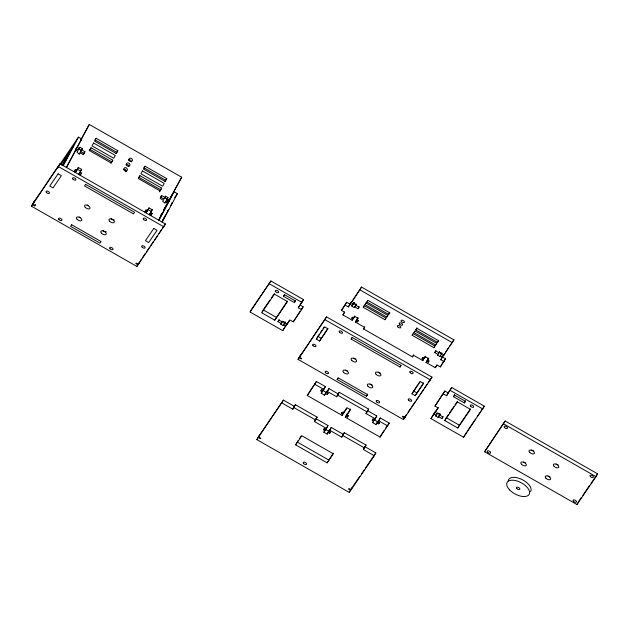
<?xml version="1.0" encoding="UTF-8"?>
<svg xmlns="http://www.w3.org/2000/svg" width="629" height="629" viewBox="0 0 629 629"><rect width="100%" height="100%" fill="white"/><g stroke="black" fill="none" stroke-linecap="round" stroke-linejoin="round"><path stroke-width="0.94" d="M31.45 206.21L34.06 201.767L31.45 206.21L136.886 266.452L139.119 262.718M32.543 204.614L34.713 205.856L35.075 205.329L32.905 204.087L34.422 201.233L60.014 163.768L165.451 224.003L138.341 264.322L136.163 263.079L135.801 263.606L137.971 264.848M34.713 205.856L35.476 204.433M32.905 204.087L60.014 163.768M57.837 167.935L58.764 166.213M63.277 165.624L78.491 137.138L81.746 139.001L66.54 167.487M80.976 139.559L89.279 124.456L181.671 177.236L168.407 201.626L166.237 200.384L167.982 197.553L165.592 196.185L163.847 199.016L160.584 197.152L161.677 195.556L164.932 197.42L165.592 196.185M66.289 167.503L75.59 150.095L77.76 151.337L77.1 152.572L79.498 153.94L80.15 152.705L83.413 154.569L84.939 151.715L81.676 149.851L80.583 151.447L83.846 153.311L84.939 151.715M89.279 124.456L77.108 147.249L79.285 148.491L79.946 147.257L82.336 148.617L81.676 149.851M76.023 148.845L78.193 150.087L79.946 147.257M80.583 151.447L82.336 148.617M83.083 154.742L83.846 153.311M80.08 172.244L81.487 173.046L80.402 174.642L78.987 173.84L81.597 169.39L78.334 167.526L76.817 170.38L75.401 169.571L74.285 171.662L75.7 172.464M75.401 169.571L74.308 171.167L75.724 171.976L78.334 167.526M89.169 150.779L91.024 147.76L112.756 160.175L111.239 163.029L89.499 150.606L91.024 147.76M96.088 138.262L94.57 141.108L116.31 153.531L117.827 150.685L96.088 138.262L95.003 139.858L116.742 152.281L117.827 150.685M78.987 173.84L81.597 169.39M81.487 173.046L80.37 175.137L78.963 174.327M110.908 163.202L112.756 160.175M115.98 153.704L116.742 152.281M125.666 171.686L126.421 170.262M139.937 175.703L138.411 178.55L160.151 190.972L161.669 188.118L139.937 175.703L138.844 177.299L160.584 189.722L161.669 188.118M145.008 166.205L143.483 169.052L165.223 181.474L166.74 178.628L145.008 166.205L143.915 167.801L165.655 180.224L166.74 178.628M150.732 212.602L152.139 213.412L151.054 215.008L149.639 214.198L152.249 209.756L148.987 207.892L147.469 210.739L146.054 209.937L144.937 212.02L146.353 212.83M146.054 209.937L144.961 211.533L146.376 212.335L148.987 207.892M159.444 191.853L160.584 189.722M164.892 181.647L165.655 180.224M149.639 214.198L152.249 209.756M152.139 213.412L151.023 215.503L149.616 214.693M161.677 195.556L160.151 198.41L163.414 200.274L162.754 201.508L165.144 202.868L165.804 201.634L167.982 202.876L158.681 220.292M166.237 200.384L167.982 197.553M160.796 215.283L161.669 213.656M163.839 209.591L166.017 205.518M162.046 213.538L159.279 218.719L160.371 217.123M163.43 210.951L166.889 204.472M168.407 201.626L172.016 194.872M173.227 192.608L181.671 177.236M158.925 220.276L174.139 191.782L177.402 193.646L162.188 222.139M136.886 266.452L138.404 263.598M138.341 264.322L141.494 259.077M164.845 216.266L162.541 220.582L168.706 209.488L167.613 211.085M282.72 330.657L287.327 323.282L282.72 330.657L250.106 312.031L251.631 309.177L270.895 280.974L303.508 299.601L298.35 307.77L301.613 309.633L303.131 306.787L299.868 304.923M250.106 312.031L270.895 280.974M262.096 312.023L262.851 310.6M283.498 296.33L284.591 294.734L295.457 300.945L294.364 302.541L283.498 296.33L284.261 294.907M274.755 320.192L287.477 301.558L274.433 294.113L261.711 312.739L274.755 320.192L287.343 301.142M282.382 321.388L281.242 323.526L277.979 321.663L279.119 319.524M283.16 325.586L285.157 322.04L283.16 325.586L280.77 324.218L281.91 322.079M294.364 302.541L295.512 300.403M277.979 321.663L279.072 320.067L282.335 321.93L282.806 321.238L285.196 322.606L284.725 323.298L286.895 324.54L289.45 320.185M298.35 307.77L299.49 305.639M286.895 324.54L289.985 320.012L293.248 321.875L299.994 311.379M403.433 419.574L406.051 415.124L403.433 419.574L298.004 359.34L300.615 354.89M298.004 359.34L326.569 316.89L432.005 377.125L404.887 417.444L402.717 416.201L402.356 416.736L404.526 417.978M256.868 439.632L259.848 434.655L256.868 439.632L349.26 492.421L352.602 486.909M258.322 437.501L260.5 438.743L260.862 438.216L258.684 436.974L260.209 434.12L283.435 400.115L294.309 406.326L295.394 404.722L317.134 417.145L314.524 421.587L326.482 428.42L328 425.574L316.049 418.741L314.524 421.587M299.089 357.736L301.267 358.978L301.629 358.451L299.459 357.209L326.569 316.89M258.684 436.974L283.435 400.115M316.308 339.165L324.674 326.923L327.929 328.786L319.571 341.028L316.308 339.165L319.398 334.023M319.571 341.028L327.89 328.228M341.476 310.411L346.634 302.242L349.889 304.106L351.713 301.44L348.372 306.952L345.109 305.089L341.476 310.411L344.739 312.275L342.923 314.94L352.161 320.216L354.025 317.016M345.109 305.089L346.634 302.242M342.923 314.94L344.44 312.086M281.918 402.961L292.784 409.172L294.309 406.326M292.784 409.172L295.394 404.722M348.372 306.952L349.889 304.106M351.894 306.229L353.883 302.683L351.894 306.229L354.284 307.589L354.756 306.897L358.019 308.76L359.104 307.164L355.841 305.301L356.321 304.609L353.923 303.249L353.451 303.941L351.281 302.698L361.526 287.076L453.918 339.857L443.673 355.479L441.495 354.237L441.967 353.545L439.577 352.177L439.105 352.869L435.842 351.006L434.757 352.602L438.012 354.465L437.54 355.157L439.93 356.525L440.402 355.833L445.544 358.75L440.386 366.919L437.124 365.064L435.307 367.721L426.069 362.446L428.318 358.53L426.069 362.446M351.281 302.698L361.526 287.076M353.451 303.941L354.213 302.51M342.058 415.384L344.307 411.476L342.058 415.384L307.282 395.515L316.434 381.488L325.358 386.591L323.109 390.499L321.702 389.697L320.9 390.868L322.315 391.67L323.833 388.824M354.284 307.589L356.273 304.051L354.756 306.897M307.282 395.515L316.434 381.488M358.019 308.76L359.159 306.63M352.161 320.216L353.679 317.37M352.885 319.155L351.469 318.345L352.271 317.173L353.687 317.983L354.827 315.844M363.24 307.306L364.333 305.71L386.072 318.132L384.979 319.729L363.24 307.306L364.38 305.175M355.416 322.079L357.665 318.164L355.416 322.079L364.655 327.355L363.57 328.951L412.482 356.895L413.567 355.299L422.806 360.582L425.055 356.667M356.148 321.018L357.563 321.82L358.357 320.648L356.95 319.846L358.09 317.708M365.056 304.648L366.149 303.052L387.889 315.467L386.796 317.071L365.056 304.648L366.196 302.51M366.872 301.983L367.965 300.387L389.705 312.81L388.612 314.406L366.872 301.983L367.635 300.56M357.563 321.82L358.318 320.397M320.9 390.868L321.663 389.437M321.222 393.267L322.74 390.42L326.003 392.284L327.402 390.876L324.485 395.13L321.222 393.267L322.315 391.67M323.109 390.499L325.358 386.591M351.124 339.078L352.216 337.482L401.129 365.425L400.036 367.022L351.124 339.078L351.886 337.655M295.63 444.829L301.81 435.787L333.331 453.792L327.151 462.842L295.63 444.829L296.77 442.698M324.485 395.13L326.003 392.284M325.877 393.723L327.292 394.532L328.094 393.361L326.679 392.551L328.936 388.628L338.174 393.911L339.259 392.315L368.61 409.078L365.999 413.52L375.238 418.804L376.755 415.95L367.517 410.674L365.999 413.52M326.679 392.551L328.936 388.628M327.292 394.532L328.055 393.101M363.57 328.951L364.71 326.821M337.136 379.476L338.229 377.88L367.572 394.642L366.479 396.239L337.136 379.476L337.899 378.053M327.41 391.482L336.649 396.757L338.174 393.911M336.649 396.757L339.259 392.315M327.127 434.12L329.738 429.67L327.127 434.12L323.864 432.257L326.475 427.806L324.957 430.661L323.542 429.851L324.305 428.428M323.542 429.851L324.344 428.679L325.751 429.489L328 425.574M384.979 319.729L385.742 318.305M386.796 317.071L387.936 314.932M388.612 314.406L389.752 312.267M328.212 432.524L329.627 433.326L330.429 432.154L329.014 431.352L331.263 427.437L343.222 434.269L344.307 432.673L366.047 445.088L363.436 449.538L374.31 455.742L375.827 452.896L364.962 446.684L363.436 449.538M329.014 431.352L331.263 427.437M329.627 433.326L330.39 431.903M342.789 414.322L341.374 413.512L342.137 412.089M341.374 413.512L342.176 412.341L343.591 413.151L344.731 411.012M345.321 417.247L347.57 413.339L345.321 417.247L380.105 437.124L389.257 423.097L380.333 417.994L378.076 421.917L379.491 422.719L378.689 423.891L377.282 423.089L375.883 424.496L372.62 422.633L374.145 419.787L377.4 421.65L378.8 420.235L377.282 423.089M346.052 416.186L347.46 416.996L348.262 415.824L346.846 415.014L350.447 409.125M347.46 416.996L348.222 415.565M327.151 462.842L333.307 453.202M329.745 430.283L341.696 437.116L343.222 434.269M341.696 437.116L344.307 432.673M366.479 396.239L367.627 394.108M412.152 335.257L413.245 333.653L434.985 346.076L433.892 347.672L412.152 335.257L412.915 333.826M413.968 332.592L415.061 330.996L436.801 343.418L435.708 345.014L413.968 332.592L414.731 331.168M415.785 329.934L416.878 328.33L438.617 340.753L437.525 342.349L415.785 329.934L416.925 327.795M400.036 367.022L400.799 365.598M374.853 418.898L373.712 421.037L372.297 420.227L373.06 418.804M372.297 420.227L373.099 419.056L374.514 419.865L376.755 415.95M375.883 424.496L377.4 421.65M412.482 356.895L413.623 354.764M378.076 421.917L380.333 417.994M378.689 423.891L379.452 422.468M349.26 492.421L350.4 490.282M380.105 437.124L381.245 434.985M423.537 359.513L422.122 358.711L422.885 357.288M422.806 360.582L423.954 358.444M422.122 358.711L422.924 357.539L424.339 358.341L425.479 356.211M433.892 347.672L435.032 345.533M426.8 361.376L428.207 362.186L429.009 361.015L427.594 360.205L428.742 358.074M435.708 345.014L436.848 342.876M437.525 342.349L438.665 340.21M428.207 362.186L428.97 360.763M411.964 393.809L420.321 381.567L423.584 383.431L415.226 395.672L411.964 393.809L417.664 384.838M434.757 352.602L435.897 350.471M415.226 395.672L423.537 382.88M437.54 355.157L439.537 351.619L439.066 352.311L441.456 353.679L441.928 352.987L439.93 356.525M404.887 417.444L406.413 414.597M435.307 367.721L436.833 364.875M440.764 359.741L444.098 354.229L440.764 359.741L444.027 361.604M443.673 355.479L444.813 353.341M440.386 366.919L441.527 364.789M438.625 416.697L440.151 413.843L439.671 414.535L437.281 413.174L435.763 416.021L438.154 417.389L438.625 416.697L441.888 418.56L442.981 416.964L439.718 415.101L440.19 414.409L437.8 413.041L437.328 413.733L435.15 412.49L438.24 407.969L434.977 406.106L444.86 391.01L448.123 392.873L451.756 387.55L484.369 406.185L463.581 437.241L430.967 418.615L435.582 411.24L430.967 418.615M434.977 406.106L444.86 391.01M435.15 412.49L438.216 407.38M443.343 393.864L446.606 395.727L448.123 392.873M435.763 416.021L437.375 413.19M446.606 395.727L451.756 387.55M438.154 417.389L439.671 414.535M453.493 396.702L454.578 395.106L465.452 401.31L464.359 402.914L453.493 396.702L454.633 394.564M441.888 418.56L443.028 416.422M444.75 420.565L457.472 401.931L470.516 409.385L457.794 428.019L444.75 420.565L446.268 417.711L459.312 425.165L470.374 408.968M464.359 402.914L465.499 400.775M457.794 428.019L459.312 425.165M463.581 437.241L466.749 431.974M484.589 451.764L505.158 421.021L597.55 473.81L596.033 476.656L576.982 504.544L484.589 451.764L505.158 421.021M576.982 504.544L578.122 502.406M75.897 149.49L76.738 147.839L76.4 148.302M167.864 202.656L169.122 200.62L168.045 202.695M75.708 149.45L76.188 148.633M171.363 204.095L171.607 203.67M172.047 202.947L172.385 202.483L170.695 205.541M59.22 165.348L78.491 137.138M60.84 164.641L70.794 150.056L61.949 165.506M80.646 140.613L81.746 139.001M78.193 150.087L79.285 148.491M79.065 154.302L80.15 152.705M75.724 171.976L76.817 170.38M146.376 212.335L147.469 210.739M163.847 199.016L164.932 197.42M164.712 203.23L165.804 201.634M166.245 202.514L167.353 200.895M166.433 203.073L168.085 200.651M170.836 196.618L171.914 194.841M173.038 193.394L174.139 191.782M164.35 209.221L165.443 207.625M174.65 197.679L177.402 193.646M142.579 257.481L145.307 253.495M146.392 251.907L149.663 247.118M150.748 245.522L153.468 241.536M154.561 239.948L157.281 235.961M158.917 233.563L161.637 229.577M162.73 227.989L165.451 224.003M269.872 300.175L263.237 309.893L276.28 317.338M271.531 297.737L274.299 293.688M280.77 324.218L281.242 323.526M300.387 304.161L303.508 299.601M301.039 309.845L303.131 306.787M293.248 321.875L301.613 309.633M320.444 332.489L322.017 330.194M323.054 328.66L324.1 327.135M353.687 317.983L354.772 316.387L358.035 318.25L356.95 319.846M298.177 440.473L297.147 441.983L328.668 459.996M299.726 438.216L301.267 435.952M316.049 418.741L317.134 417.145M323.864 432.257L324.957 430.661M325.751 429.489L326.482 428.42M345.109 410.305L346.665 408.024M343.591 413.151L347.224 407.828L350.487 409.691L346.846 415.014M367.517 410.674L368.61 409.078M372.62 422.633L373.712 421.037M374.514 419.865L375.238 418.804M424.339 358.341L425.424 356.745L428.687 358.609L427.594 360.205M364.962 446.684L366.047 445.088M381.622 434.269L384.35 430.283M385.443 428.679L389.257 423.097M418.71 383.313L419.755 381.779M350.785 489.566L352.24 487.436M353.152 486.099L359.788 476.381M361.447 473.951L364.215 469.902M365.323 468.283L375.827 452.896M374.31 455.742L351.076 489.755L348.906 488.513L348.545 489.048L350.715 490.29M445.733 351.831L448.461 347.837M449.554 346.241L453.918 339.857M408.04 412.199L410.768 408.213M411.853 406.625L415.124 401.837M416.209 400.241L418.938 396.254M420.023 394.666L423.293 389.878M424.378 388.282L427.099 384.295M428.192 382.707L432.005 377.125M441.912 364.073L445.544 358.75M446.826 416.901L448.485 414.472M449.586 412.852L454.012 406.373M455.121 404.754L457.33 401.514M467.85 430.362L475.555 419.079M477.214 416.657L479.966 412.632M481.067 411.02L484.369 406.185M578.499 501.698L581.22 497.712M582.855 495.322L589.389 485.761M591.016 483.371L597.55 473.81M360 289.922L452.393 342.703M89.931 149.356L111.671 161.771M353.412 303.375L355.802 304.743M167.33 198.788L169.5 200.03M78.853 148.853L81.243 150.213M164.507 197.781L166.897 199.149M350.188 304.294L352.366 305.537M77.249 169.122L80.504 170.986M147.901 209.488L151.157 211.352M269.377 283.821L301.983 302.447M58.497 166.614L163.925 226.849M450.238 390.405L482.844 409.031M325.044 319.736L430.48 379.971M503.64 423.867L596.033 476.656M317.834 336.318L321.097 338.182M413.481 390.963L416.744 392.826M282.287 321.372L284.685 322.732M283.632 324.894L285.81 326.137M434.057 414.086L436.235 415.329M337.742 395.161L367.092 411.924M314.909 384.335L323.841 389.437M378.807 420.84L387.739 425.943M293.877 407.576L315.616 419.991M342.789 435.52L364.529 447.942M325.382 429.403L328.645 431.266M508.24 480.902A12.533 6.416 28.1 0 1 521.866 479.44A12.533 6.416 28.1 0 1 530.546 491.736M533.801 450.985A3.011 1.541 28.1 0 1 531.741 449.987M558.151 464.894A3.011 1.541 28.1 0 1 557.436 464.666M556.728 464.32A3.011 1.541 28.1 0 1 556.083 463.895M550.013 476.821A3.011 1.541 28.1 0 1 549.29 476.585M548.59 476.247A3.011 1.541 28.1 0 1 547.945 475.815M525.647 462.936A3.011 1.541 28.1 0 1 523.58 461.938M347.766 371.047A3.011 1.541 28.1 0 1 345.698 370.041M355.92 359.096A3.011 1.541 28.1 0 1 353.852 358.09M380.262 373.005A3.011 1.541 28.1 0 1 378.202 371.998M372.124 384.924A3.011 1.541 28.1 0 1 370.056 383.926M80.496 217.689A3.011 1.541 28.1 0 1 79.144 216.919M88.65 205.738A3.011 1.541 28.1 0 1 87.297 204.968M114.392 219.985A3.011 1.541 28.1 0 1 113.715 219.883M113 219.647A3.011 1.541 28.1 0 1 111.105 218.389M106.254 231.912A3.011 1.541 28.1 0 1 102.959 230.316M125.997 164.696A1.879 1.612 34.3 0 1 128.827 166.308M123.465 169.445A1.879 1.612 34.3 0 1 126.264 171.489M128.536 159.947A1.879 1.612 34.3 0 1 131.335 161.999M71.62 149.175L73.475 145.975L71.62 149.175M68.703 154.577L63.631 164.075L69.795 152.981L68.703 154.577M93.556 143.011L92.038 145.857L113.77 158.28L115.296 155.426L93.556 143.011M142.469 170.954L140.951 173.801L162.683 186.223L164.208 183.377L142.469 170.954M58.12 173.801L49.762 186.042L53.017 187.906L61.383 175.664L58.12 173.801M85.662 184.352L84.577 185.956L133.49 213.899L134.575 212.303L85.662 184.352M71.675 224.757L70.582 226.354L99.932 243.116L101.025 241.52L71.675 224.757M153.775 228.445L145.409 240.687L148.672 242.55L157.03 230.308L153.775 228.445M509.576 489.881A12.533 6.416 28.1 0 0 529.028 494.583A12.533 6.416 28.1 0 0 515.866 480.658A12.533 6.416 28.1 0 0 509.576 489.881M516.873 488.599A1.879 0.959 28.1 0 0 519.79 489.307A1.879 0.959 28.1 0 0 517.816 487.216A1.879 0.959 28.1 0 0 516.873 488.599M529.673 452.345A3.011 1.541 28.1 0 0 534.343 453.478A3.011 1.541 28.1 0 0 531.183 450.136A3.011 1.541 28.1 0 0 529.673 452.345M554.023 466.254A3.011 1.541 28.1 0 0 558.694 467.386A3.011 1.541 28.1 0 0 555.533 464.045A3.011 1.541 28.1 0 0 554.023 466.254M521.52 464.296A3.011 1.541 28.1 0 0 526.19 465.429A3.011 1.541 28.1 0 0 523.029 462.087A3.011 1.541 28.1 0 0 521.52 464.296M545.878 478.174A3.011 1.541 28.1 0 0 550.548 479.306A3.011 1.541 28.1 0 0 547.387 475.964A3.011 1.541 28.1 0 0 545.878 478.174M573.522 501.313A1.879 0.959 28.1 0 0 576.439 502.021A1.879 0.959 28.1 0 0 574.466 499.929A1.879 0.959 28.1 0 0 573.522 501.313M590.387 476.617A1.879 0.959 28.1 0 0 593.304 477.317A1.879 0.959 28.1 0 0 591.331 475.233A1.879 0.959 28.1 0 0 590.387 476.617M504.521 427.555A1.879 0.959 28.1 0 0 507.438 428.263A1.879 0.959 28.1 0 0 505.464 426.171A1.879 0.959 28.1 0 0 504.521 427.555M487.656 452.251A1.879 0.959 28.1 0 0 490.573 452.959A1.879 0.959 28.1 0 0 488.599 450.867A1.879 0.959 28.1 0 0 487.656 452.251M303.595 463.589A1.879 0.959 28.1 0 0 306.512 464.296A1.879 0.959 28.1 0 0 304.538 462.205A1.879 0.959 28.1 0 0 303.595 463.589M399.643 324.257A1.879 0.959 28.1 0 0 402.56 324.965A1.879 0.959 28.1 0 0 400.587 322.874A1.879 0.959 28.1 0 0 399.643 324.257M397.827 326.915A1.879 0.959 28.1 0 0 400.744 327.623A1.879 0.959 28.1 0 0 398.77 325.539A1.879 0.959 28.1 0 0 397.827 326.915M401.459 321.592A1.879 0.959 28.1 0 0 404.376 322.3A1.879 0.959 28.1 0 0 402.403 320.216A1.879 0.959 28.1 0 0 401.459 321.592M470.681 406.373A1.879 0.959 28.1 0 0 473.598 407.081A1.879 0.959 28.1 0 0 471.624 404.99A1.879 0.959 28.1 0 0 470.681 406.373M275.691 291.722A1.879 0.959 28.1 0 0 278.608 292.422A1.879 0.959 28.1 0 0 276.634 290.339A1.879 0.959 28.1 0 0 275.691 291.722M325.523 372.69A1.879 0.959 28.1 0 0 328.44 373.398A1.879 0.959 28.1 0 0 326.467 371.307A1.879 0.959 28.1 0 0 325.523 372.69M376.614 401.876A1.879 0.959 28.1 0 0 379.531 402.584A1.879 0.959 28.1 0 0 377.557 400.492A1.879 0.959 28.1 0 0 376.614 401.876M410.163 372.659A1.879 0.959 28.1 0 0 413.08 373.367A1.879 0.959 28.1 0 0 411.107 371.275A1.879 0.959 28.1 0 0 410.163 372.659M339.511 332.293A1.879 0.959 28.1 0 0 342.435 333A1.879 0.959 28.1 0 0 340.462 330.909A1.879 0.959 28.1 0 0 339.511 332.293M313.022 345.643A1.879 0.959 28.1 0 0 315.939 346.351A1.879 0.959 28.1 0 0 313.965 344.26A1.879 0.959 28.1 0 0 313.022 345.643M408.669 400.288A1.879 0.959 28.1 0 0 411.586 400.995A1.879 0.959 28.1 0 0 409.613 398.904A1.879 0.959 28.1 0 0 408.669 400.288M367.996 386.285A3.011 1.541 28.1 0 0 372.659 387.417A3.011 1.541 28.1 0 0 369.506 384.075A3.011 1.541 28.1 0 0 367.996 386.285M343.631 372.407A3.011 1.541 28.1 0 0 348.301 373.532A3.011 1.541 28.1 0 0 345.148 370.19A3.011 1.541 28.1 0 0 343.631 372.407M351.792 360.456A3.011 1.541 28.1 0 0 356.454 361.581A3.011 1.541 28.1 0 0 353.301 358.239A3.011 1.541 28.1 0 0 351.792 360.456M376.134 374.365A3.011 1.541 28.1 0 0 380.804 375.489A3.011 1.541 28.1 0 0 377.644 372.148A3.011 1.541 28.1 0 0 376.134 374.365M58.969 219.568A1.879 0.959 28.1 0 0 61.894 220.276A1.879 0.959 28.1 0 0 59.92 218.184A1.879 0.959 28.1 0 0 58.969 219.568M110.059 248.754A1.879 0.959 28.1 0 0 112.976 249.461A1.879 0.959 28.1 0 0 111.003 247.37A1.879 0.959 28.1 0 0 110.059 248.754M143.616 219.537A1.879 0.959 28.1 0 0 146.533 220.236A1.879 0.959 28.1 0 0 144.56 218.153A1.879 0.959 28.1 0 0 143.616 219.537M72.964 179.171A1.879 0.959 28.1 0 0 75.881 179.878A1.879 0.959 28.1 0 0 73.907 177.787A1.879 0.959 28.1 0 0 72.964 179.171M46.467 192.521A1.879 0.959 28.1 0 0 49.384 193.229A1.879 0.959 28.1 0 0 47.411 191.137A1.879 0.959 28.1 0 0 46.467 192.521M142.123 247.166A1.879 0.959 28.1 0 0 145.04 247.873A1.879 0.959 28.1 0 0 143.066 245.782A1.879 0.959 28.1 0 0 142.123 247.166M101.442 233.162A3.011 1.541 28.1 0 0 106.112 234.287A3.011 1.541 28.1 0 0 102.952 230.945A3.011 1.541 28.1 0 0 101.442 233.162M77.084 219.285A3.011 1.541 28.1 0 0 81.746 220.409A3.011 1.541 28.1 0 0 78.594 217.068A3.011 1.541 28.1 0 0 77.084 219.285M85.237 207.326A3.011 1.541 28.1 0 0 89.908 208.458A3.011 1.541 28.1 0 0 86.747 205.117A3.011 1.541 28.1 0 0 85.237 207.326M109.588 221.235A3.011 1.541 28.1 0 0 114.25 222.367A3.011 1.541 28.1 0 0 111.097 219.026A3.011 1.541 28.1 0 0 109.588 221.235M126.429 164.963A1.879 1.612 34.3 0 0 129.503 165.883A1.879 1.612 34.3 0 0 128.434 162.997A1.879 1.612 34.3 0 0 126.429 164.963M123.897 169.712A1.879 1.612 34.3 0 0 126.964 170.632A1.879 1.612 34.3 0 0 125.902 167.746A1.879 1.612 34.3 0 0 123.897 169.712M128.969 160.214A1.879 1.612 34.3 0 0 132.035 161.134A1.879 1.612 34.3 0 0 130.966 158.249A1.879 1.612 34.3 0 0 128.969 160.214"/></g></svg>
